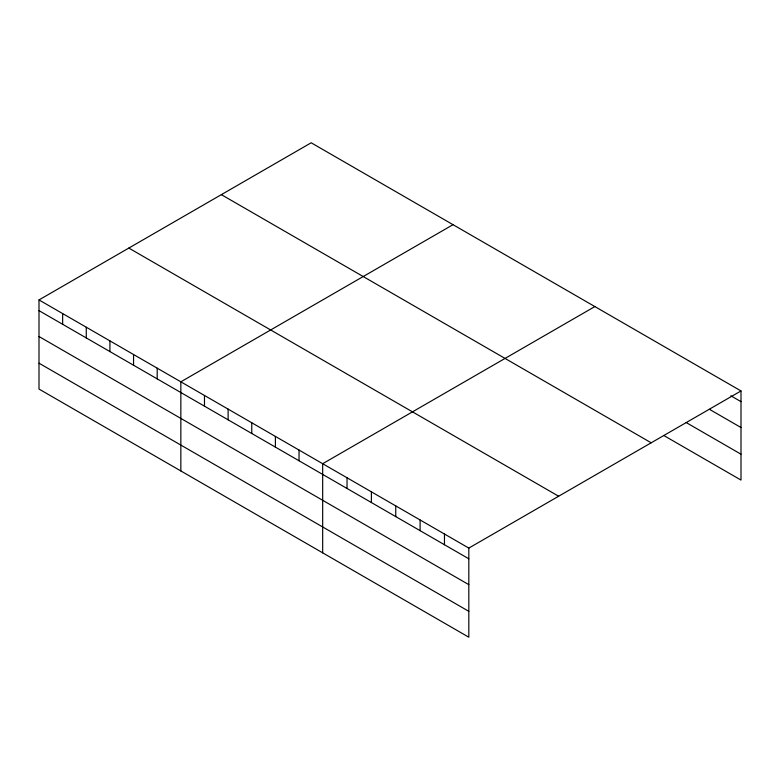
<?xml version="1.0" encoding="UTF-8"?>
<svg xmlns="http://www.w3.org/2000/svg" width="780" height="780" viewBox="0 0 780 780"><rect width="100%" height="100%" fill="white"/><g stroke="black" fill="none" stroke-linecap="round" stroke-linejoin="round"><path stroke-width="1.17" d="M468.819 584.668L468.819 548.087L39 299.93L39 389.054L468.819 637.211L468.819 584.668L39 336.521M663.868 435.542L741 480.07L741 390.946L311.181 142.789L39 299.93M453.024 224.679L180.843 381.82L180.843 470.954M594.857 306.569L322.676 463.71L322.676 552.844M468.819 548.087L741 390.946M730.85 395.791L741 401.651M709.537 409.363L741 427.528M686.195 422.555L741 454.194M221.364 194.649L651.183 442.796M128.817 248.069L558.636 496.226M39 310.635L468.819 558.792M39 363.178L468.819 611.335M444.464 534.017L444.464 544.733M420.108 519.958L420.108 530.673M395.752 505.898L395.752 516.604M371.397 491.839L371.397 502.544M347.041 477.769L347.041 488.485M299.042 450.06L299.042 460.775M275.398 436.41L275.398 447.125M251.765 422.77L251.765 433.475M228.121 409.12L228.121 419.825M204.477 395.47L204.477 406.175M157.199 368.17L157.199 378.885M133.555 354.52L133.555 365.235M109.921 340.88L109.921 351.585M86.278 327.229L86.278 337.935M62.644 313.579L62.644 324.285"/></g></svg>
